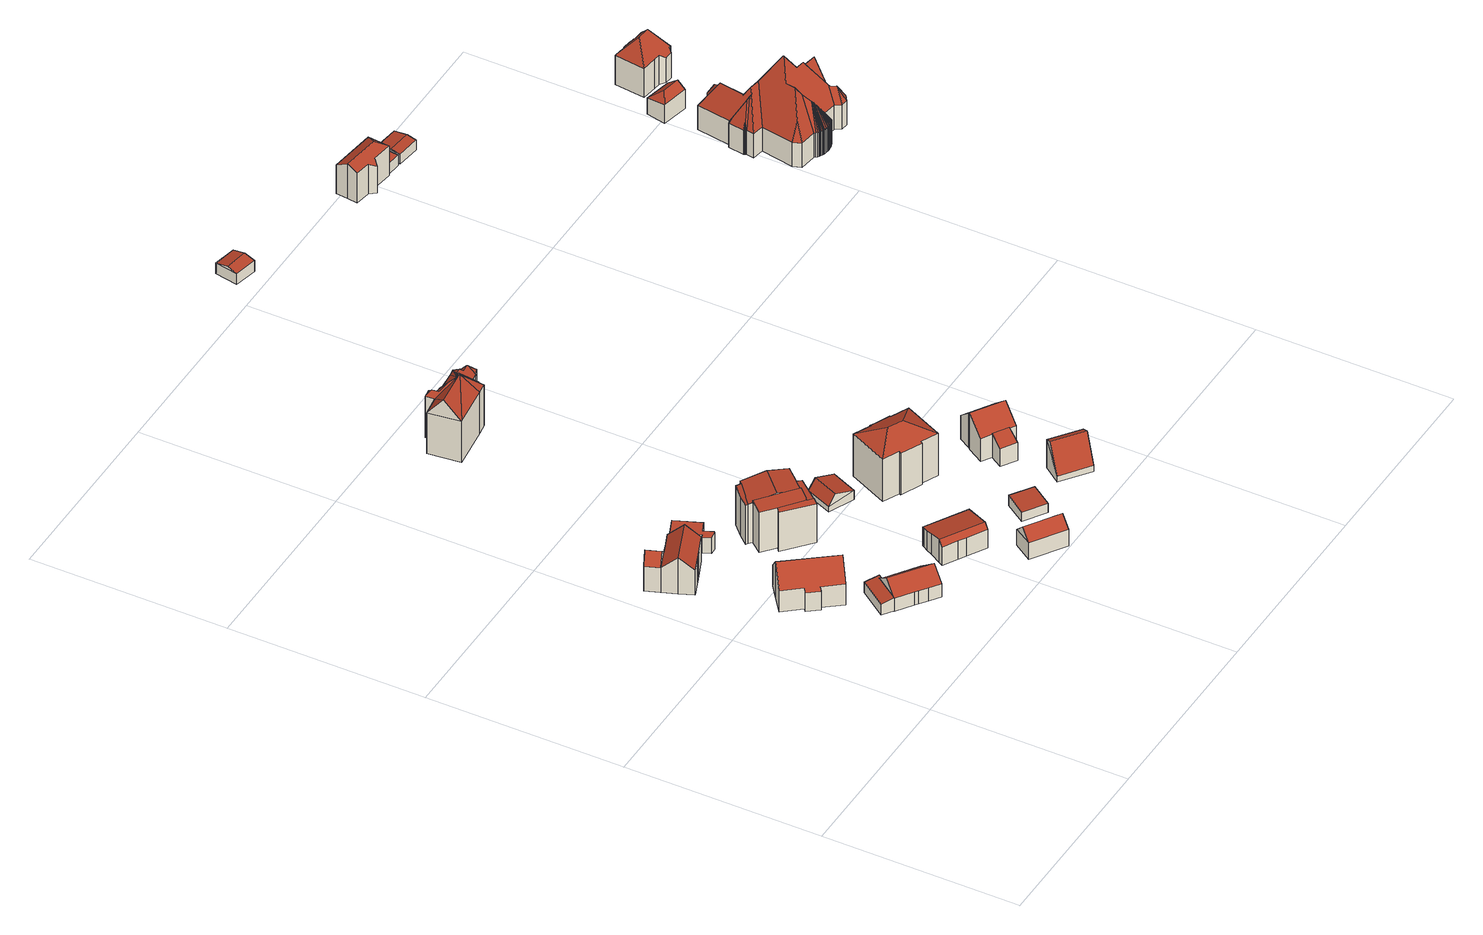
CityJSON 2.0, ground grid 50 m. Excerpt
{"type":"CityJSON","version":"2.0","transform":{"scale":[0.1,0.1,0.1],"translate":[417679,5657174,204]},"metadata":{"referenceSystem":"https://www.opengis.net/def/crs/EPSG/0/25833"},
"CityObjects":{
"building1":{"type":"Building","attributes":{"Gemeindeschluessel":14612000,"Geometrietyp2DReferenz":"3000","function":"31001_9998","roofType":"9999"},"children":["building1-1","building1-2"]},
"building1-1":{"type":"BuildingPart","attributes":{"Dachtyp_tdc":"tdcGableRoof","Dachneigung":40.43,"QualitaetDacherkennung":67,"Geometrietyp2DReferenz":"3000","measuredHeight":9.51,"roofType":"3100"},"parents":["building1"],"geometry":[{"type":"MultiSurface","lod":"2","boundaries":[[[0,1,2,3,4]],[[5,6,7,8,9]],[[6,0,4,7]],[[5,1,10]],[[0,6,11]],[[1,0,11,10]],[[6,5,10,11]],[[4,3,8,7]]],"semantics":{"surfaces":[{"type":"WallSurface"},{"type":"RoofSurface"},{"type":"GroundSurface"}],"values":[0,0,0,0,0,1,1,2]}}]},
"building1-2":{"type":"BuildingPart","attributes":{"Dachtyp_tdc":"tdcGableRoof","Dachneigung":40.13,"QualitaetDacherkennung":70,"Geometrietyp2DReferenz":"3000","measuredHeight":10.25,"roofType":"3100"},"parents":["building1"],"geometry":[{"type":"MultiSurface","lod":"2","boundaries":[[[12,13,14,15]],[[13,16,17,14]],[[16,18,19,17]],[[18,20,21,19]],[[20,22,23,21]],[[22,24,25,23]],[[24,26,27,25]],[[26,9,8,27]],[[2,12,15,3]],[[26,24,22,20,18,16]],[[16,13,12,2,9,26]],[[15,14,17,19,21,23,25,27,8,3]]],"semantics":{"surfaces":[{"type":"WallSurface"},{"type":"RoofSurface"},{"type":"GroundSurface"}],"values":[0,0,0,0,0,0,0,0,0,1,1,2]}}]},
"building2":{"type":"Building","attributes":{"Dachtyp_tdc":"tdcGableRoof","Gemeindeschluessel":14612000,"Dachneigung":44.92,"QualitaetDacherkennung":65,"Geometrietyp2DReferenz":"3000","measuredHeight":10.64,"function":"31001_9998","roofType":"3100"},"geometry":[{"type":"Solid","lod":"2","boundaries":[[[[28,29,30,31]],[[29,32,33,30]],[[32,34,35,33]],[[34,36,37,35]],[[36,38,39,37]],[[32,29,28,40,41,42,43,44]],[[44,45,46,47,38,36,34,32]],[[39,48,49,50,51,52,53,54,55,31,30,33,35,37]],[[38,47,48,39]],[[47,46,49,48]],[[46,45,50,49]],[[45,44,51,50]],[[44,43,52,51]],[[43,42,53,52]],[[42,41,54,53]],[[41,40,55,54]],[[40,28,31,55]]]],"semantics":{"surfaces":[{"type":"WallSurface"},{"type":"RoofSurface"},{"type":"GroundSurface"}],"values":[[0,0,0,0,0,1,1,2,0,0,0,0,0,0,0,0,0]]}}]},
"building3":{"type":"Building","attributes":{"Dachtyp_tdc":"tdcPolyFlatRoof","Gemeindeschluessel":14612000,"Dachneigung":10.87,"QualitaetDacherkennung":76,"Geometrietyp2DReferenz":"3000","measuredHeight":3.73,"function":"31001_9998","roofType":"2100"},"geometry":[{"type":"Solid","lod":"2","boundaries":[[[[56,57,58,59]],[[57,60,61,58]],[[60,62,63,61]],[[62,64,65,63]],[[64,66,67,65]],[[66,68,69,67]],[[68,70,71,69]],[[70,56,59,71]],[[70,68,66,64,62,60,57,56]],[[59,58,61,63,65,67,69,71]]]],"semantics":{"surfaces":[{"type":"WallSurface"},{"type":"RoofSurface"},{"type":"GroundSurface"}],"values":[[0,0,0,0,0,0,0,0,1,2]]}}]},
"building4":{"type":"Building","attributes":{"Dachtyp_tdc":"tdcFreeFormRoof","Gemeindeschluessel":14612000,"Dachneigung":37.99,"QualitaetDacherkennung":74,"Geometrietyp2DReferenz":"3000","measuredHeight":6.66,"function":"31001_9998","roofType":"5000"},"geometry":[{"type":"Solid","lod":"2","boundaries":[[[[72,73,74,75]],[[73,76,77,74]],[[76,78,79,77]],[[78,80,81,79]],[[80,82,83,81]],[[82,84,85,83]],[[84,86,87,85]],[[86,88,89,87]],[[88,72,75,89]],[[90,84,82,80,78,91]],[[88,86,90,91,76,73,72]],[[78,76,91]],[[86,84,90]],[[75,74,77,79,81,83,85,87,89]]]],"semantics":{"surfaces":[{"type":"WallSurface"},{"type":"RoofSurface"},{"type":"GroundSurface"}],"values":[[0,0,0,0,0,0,0,0,0,1,1,0,0,2]]}}]},
"building5":{"type":"Building","attributes":{"Dachtyp_tdc":"tdcPolyFlatRoof","Gemeindeschluessel":14612000,"Dachneigung":13.07,"QualitaetDacherkennung":52,"Geometrietyp2DReferenz":"3000","measuredHeight":5.4,"function":"31001_9998","roofType":"2100"},"geometry":[{"type":"Solid","lod":"2","boundaries":[[[[92,93,94,95]],[[93,96,97,94]],[[96,98,99,97]],[[96,93,92,100,101,102,103,104,105,106,107,98]],[[99,108,109,110,111,112,113,114,115,95,94,97]],[[98,107,108,99]],[[107,106,109,108]],[[106,105,110,109]],[[105,104,111,110]],[[104,103,112,111]],[[103,102,113,112]],[[102,101,114,113]],[[101,100,115,114]],[[100,92,95,115]]]],"semantics":{"surfaces":[{"type":"WallSurface"},{"type":"RoofSurface"},{"type":"GroundSurface"}],"values":[[0,0,0,1,2,0,0,0,0,0,0,0,0,0]]}}]},
"building6":{"type":"Building","attributes":{"Gemeindeschluessel":14612000,"Geometrietyp2DReferenz":"3000","function":"31001_9998","roofType":"9999"},"children":["building6-1","building6-2","building6-3","building6-4","building6-5"]},
"building6-1":{"type":"BuildingPart","attributes":{"Dachtyp_tdc":"tdcPolyFlatRoof","Dachneigung":10.77,"QualitaetDacherkennung":43,"Geometrietyp2DReferenz":"3000","measuredHeight":11.54,"roofType":"2100"},"parents":["building6"],"geometry":[{"type":"MultiSurface","lod":"2","boundaries":[[[116,117,118,119,120]],[[116,121,122,117]],[[121,123,124,122]],[[123,121,116,120,125,126,127,128]],[[129,130,118,117,122,124]]],"semantics":{"surfaces":[{"type":"WallSurface"},{"type":"RoofSurface"},{"type":"GroundSurface"}],"values":[0,0,0,1,2]}}]},
"building6-2":{"type":"BuildingPart","attributes":{"Dachtyp_tdc":"tdcGableRoof","Dachneigung":10.17,"QualitaetDacherkennung":61,"Geometrietyp2DReferenz":"3000","measuredHeight":12.5,"roofType":"3100"},"parents":["building6"],"geometry":[{"type":"MultiSurface","lod":"2","boundaries":[[[131,132,133,134]],[[132,135,136,133]],[[135,119,118,136]],[[137,138,139,140]],[[141,142,138,143,144,145,146]],[[147,120,148,146,145,149]],[[132,141,146,148,135]],[[135,148,120,119]],[[137,143,138]],[[131,142,141,132]],[[138,142,131]],[[134,133,136,118,130,140,139]]],"semantics":{"surfaces":[{"type":"WallSurface"},{"type":"RoofSurface"},{"type":"GroundSurface"}],"values":[0,0,0,0,1,1,0,0,0,0,0,2]}}]},
"building6-3":{"type":"BuildingPart","attributes":{"Dachtyp_tdc":"tdcPolyFlatRoof","Dachneigung":13.03,"QualitaetDacherkennung":34,"Geometrietyp2DReferenz":"3000","measuredHeight":11.51,"roofType":"2100"},"parents":["building6"],"geometry":[{"type":"MultiSurface","lod":"2","boundaries":[[[150,151,152,153]],[[154,155,156,124,123]],[[155,157,158,156]],[[157,150,153,158]],[[157,155,154,128,127,151,150]],[[153,152,129,124,156,158]]],"semantics":{"surfaces":[{"type":"WallSurface"},{"type":"RoofSurface"},{"type":"GroundSurface"}],"values":[0,0,0,0,1,2]}}]},
"building6-4":{"type":"BuildingPart","attributes":{"Dachtyp_tdc":"tdcPolyFlatRoof","Dachneigung":9.44,"QualitaetDacherkennung":64,"Geometrietyp2DReferenz":"3000","measuredHeight":12.13,"roofType":"2100"},"parents":["building6"],"geometry":[{"type":"MultiSurface","lod":"2","boundaries":[[[159,160,143,137,140,161]],[[151,159,161,152]],[[151,127,126,162,149,144,160,159]],[[161,140,130,129,152]]],"semantics":{"surfaces":[{"type":"WallSurface"},{"type":"RoofSurface"},{"type":"GroundSurface"}],"values":[0,0,1,2]}}]},
"building6-5":{"type":"BuildingPart","attributes":{"Dachtyp_tdc":"tdcPolyFlatRoof","Dachneigung":13.27,"QualitaetDacherkennung":30,"Geometrietyp2DReferenz":"3000","measuredHeight":11.5,"roofType":"2100"},"parents":["building6"],"geometry":[{"type":"MultiSurface","lod":"2","boundaries":[[[163,164,139,138]],[[163,165,166,164]],[[165,167,168,166]],[[167,169,131,134,168]],[[167,165,163,138,169]],[[134,139,164,166,168]]],"semantics":{"surfaces":[{"type":"WallSurface"},{"type":"RoofSurface"},{"type":"GroundSurface"}],"values":[0,0,0,0,1,2]}}]},
"building7":{"type":"Building","attributes":{"Dachtyp_tdc":"tdcFreeFormRoof","Gemeindeschluessel":14612000,"Dachneigung":50.02,"QualitaetDacherkennung":21,"Geometrietyp2DReferenz":"3000","measuredHeight":16.67,"function":"31001_9998","roofType":"5000"},"geometry":[{"type":"Solid","lod":"2","boundaries":[[[[170,171,172,173]],[[171,174,175,172]],[[174,176,177,175]],[[176,178,179,177]],[[178,180,181,179]],[[180,182,183,181]],[[182,184,185,183]],[[184,186,187,185]],[[186,188,189,187]],[[188,190,191,189]],[[190,192,193,191]],[[192,194,195,193]],[[194,196,197,195]],[[196,198,199,197]],[[198,200,201,199]],[[200,202,203,201]],[[202,204,205,203]],[[204,206,207,205]],[[206,208,209,207]],[[208,210,211,209]],[[210,212,213,211]],[[212,214,215,213]],[[214,170,173,215]],[[216,217,218,219,220,221,222,212,210]],[[223,184,224]],[[225,216,226]],[[224,225,227]],[[224,216,225]],[[184,216,224]],[[182,216,184]],[[216,182,180]],[[216,228,226]],[[210,228,216]],[[228,210,208]],[[206,226,228]],[[204,226,206]],[[226,204,202]],[[225,226,202,200]],[[227,225,200,198]],[[224,227,198,196]],[[229,230,231,223,224,196,194]],[[229,194,192]],[[232,230,229,192,190]],[[232,190,188]],[[231,230,232,188,186]],[[223,231,186,184]],[[217,216,180,178]],[[218,217,178,176]],[[219,218,176,174]],[[220,219,174,171]],[[221,220,171,170]],[[222,221,170,214]],[[222,214,212]],[[206,228,208]],[[173,172,175,177,179,181,183,185,187,189,191,193,195,197,199,201,203,205,207,209,211,213,215]]]],"semantics":{"surfaces":[{"type":"WallSurface"},{"type":"RoofSurface"},{"type":"GroundSurface"}],"values":[[0,0,0,0,0,0,0,0,0,0,0,0,0,0,0,0,0,0,0,0,0,0,0,1,1,1,1,1,1,1,1,1,1,1,1,1,1,1,1,1,1,1,1,1,1,1,1,1,1,1,1,1,1,0,2]]}}]},
"building8":{"type":"Building","attributes":{"Dachtyp_tdc":"tdcGableRoof","Gemeindeschluessel":14612000,"Dachneigung":10.35,"QualitaetDacherkennung":41,"Geometrietyp2DReferenz":"3000","measuredHeight":6.67,"function":"31001_9998","roofType":"3100"},"geometry":[{"type":"Solid","lod":"2","boundaries":[[[[233,234,235,236]],[[234,237,238,235]],[[237,239,240,238]],[[239,241,242,240]],[[241,243,244,242]],[[243,245,246,244]],[[245,247,248,246]],[[247,249,250,248]],[[249,251,252,250]],[[251,253,254,252]],[[253,255,256,254]],[[255,233,236,256]],[[251,249,247,245,243,241,239,237]],[[237,234,233,255,253,251]],[[236,235,238,240,242,244,246,248,250,252,254,256]]]],"semantics":{"surfaces":[{"type":"WallSurface"},{"type":"RoofSurface"},{"type":"GroundSurface"}],"values":[[0,0,0,0,0,0,0,0,0,0,0,0,1,1,2]]}}]},
"building9":{"type":"Building","attributes":{"Dachtyp_tdc":"tdcGableRoof","Gemeindeschluessel":14612000,"Dachneigung":15.97,"QualitaetDacherkennung":10,"Geometrietyp2DReferenz":"3000","measuredHeight":4.12,"function":"31001_9998","roofType":"3100"},"geometry":[{"type":"Solid","lod":"2","boundaries":[[[[257,258,259,260]],[[258,261,262,259]],[[261,263,264,262]],[[263,257,260,264]],[[261,258,265]],[[257,263,266]],[[258,257,266,265]],[[263,261,265,266]],[[260,259,262,264]]]],"semantics":{"surfaces":[{"type":"WallSurface"},{"type":"RoofSurface"},{"type":"GroundSurface"}],"values":[[0,0,0,0,0,0,1,1,2]]}}]},
"building10":{"type":"Building","attributes":{"Dachtyp_tdc":"tdcGableRoof","Gemeindeschluessel":14612000,"Dachneigung":43.29,"QualitaetDacherkennung":62,"Geometrietyp2DReferenz":"3000","measuredHeight":7.25,"function":"31001_9998","roofType":"3100"},"geometry":[{"type":"Solid","lod":"2","boundaries":[[[[267,268,269,270]],[[268,271,272,269]],[[271,273,274,272]],[[273,267,270,274]],[[271,268,275]],[[267,273,276]],[[268,267,276,275]],[[273,271,275,276]],[[270,269,272,274]]]],"semantics":{"surfaces":[{"type":"WallSurface"},{"type":"RoofSurface"},{"type":"GroundSurface"}],"values":[[0,0,0,0,0,0,1,1,2]]}}]},
"building11":{"type":"Building","attributes":{"Dachtyp_tdc":"tdcHipRoof","Gemeindeschluessel":14612000,"Dachneigung":27.92,"QualitaetDacherkennung":63,"Geometrietyp2DReferenz":"3000","measuredHeight":15,"function":"31001_9998","roofType":"3200"},"geometry":[{"type":"Solid","lod":"2","boundaries":[[[[277,278,279,280]],[[278,281,282,279]],[[281,283,284,282]],[[283,285,286,284]],[[285,287,288,286]],[[287,289,290,288]],[[289,291,292,290]],[[291,293,294,292]],[[293,295,296,294]],[[295,297,298,296]],[[297,299,300,298]],[[299,301,302,300]],[[301,303,304,302]],[[303,277,280,304]],[[299,297,305]],[[283,281,306]],[[297,295,293,291,289,287,285,283,306,305]],[[281,278,277,303,301,299,305,306]],[[280,279,282,284,286,288,290,292,294,296,298,300,302,304]]]],"semantics":{"surfaces":[{"type":"WallSurface"},{"type":"RoofSurface"},{"type":"GroundSurface"}],"values":[[0,0,0,0,0,0,0,0,0,0,0,0,0,0,1,1,1,1,2]]}}]},
"building12":{"type":"Building","attributes":{"Dachtyp_tdc":"tdcPolyFlatRoof","Gemeindeschluessel":14612000,"Dachneigung":3.2,"QualitaetDacherkennung":56,"Geometrietyp2DReferenz":"3000","measuredHeight":3.06,"function":"31001_9998","roofType":"2100"},"geometry":[{"type":"Solid","lod":"2","boundaries":[[[[307,308,309,310]],[[308,311,312,309]],[[311,313,314,312]],[[313,307,310,314]],[[313,311,308,307]],[[310,309,312,314]]]],"semantics":{"surfaces":[{"type":"WallSurface"},{"type":"RoofSurface"},{"type":"GroundSurface"}],"values":[[0,0,0,0,1,2]]}}]},
"building13":{"type":"Building","attributes":{"Dachtyp_tdc":"tdcGableRoof","Gemeindeschluessel":14612000,"Dachneigung":14.82,"QualitaetDacherkennung":76,"Geometrietyp2DReferenz":"3000","measuredHeight":3.86,"function":"31001_9998","roofType":"3100"},"geometry":[{"type":"Solid","lod":"2","boundaries":[[[[315,316,317,318]],[[316,319,320,317]],[[319,321,322,320]],[[321,315,318,322]],[[319,316,323]],[[315,321,324]],[[316,315,324,323]],[[321,319,323,324]],[[318,317,320,322]]]],"semantics":{"surfaces":[{"type":"WallSurface"},{"type":"RoofSurface"},{"type":"GroundSurface"}],"values":[[0,0,0,0,0,0,1,1,2]]}}]},
"building14":{"type":"Building","attributes":{"Dachtyp_tdc":"tdcGableRoof","Gemeindeschluessel":14612000,"Dachneigung":64.68,"QualitaetDacherkennung":17,"Geometrietyp2DReferenz":"3000","measuredHeight":9.07,"function":"31001_9998","roofType":"3100"},"geometry":[{"type":"Solid","lod":"2","boundaries":[[[[325,326,327,328]],[[326,329,330,327]],[[329,331,332,330]],[[331,325,328,332]],[[329,326,333]],[[325,331,334]],[[326,325,334,333]],[[331,329,333,334]],[[328,327,330,332]]]],"semantics":{"surfaces":[{"type":"WallSurface"},{"type":"RoofSurface"},{"type":"GroundSurface"}],"values":[[0,0,0,0,0,0,1,1,2]]}}]},
"building15":{"type":"Building","attributes":{"Gemeindeschluessel":14612000,"Geometrietyp2DReferenz":"3000","function":"31001_9998","roofType":"9999"},"children":["building15-1","building15-2"]},
"building15-1":{"type":"BuildingPart","attributes":{"Dachtyp_tdc":"tdcPolyFlatRoof","Dachneigung":26.16,"QualitaetDacherkennung":73,"Geometrietyp2DReferenz":"3000","measuredHeight":6.89,"roofType":"2100"},"parents":["building15"],"geometry":[{"type":"MultiSurface","lod":"2","boundaries":[[[335,336,337,338]],[[336,339,340,341,337]],[[342,335,338,343,344]],[[342,339,336,335]],[[338,337,341,343]]],"semantics":{"surfaces":[{"type":"WallSurface"},{"type":"RoofSurface"},{"type":"GroundSurface"}],"values":[0,0,0,1,2]}}]},
"building15-2":{"type":"BuildingPart","attributes":{"Dachtyp_tdc":"tdcGableRoof","Dachneigung":37.02,"QualitaetDacherkennung":78,"Geometrietyp2DReferenz":"3000","measuredHeight":10.39,"roofType":"3100"},"parents":["building15"],"geometry":[{"type":"MultiSurface","lod":"2","boundaries":[[[345,346,347,348]],[[346,349,350,347]],[[349,351,352,350]],[[351,344,343,352]],[[340,353,354,341]],[[353,355,356,354]],[[355,357,358,356]],[[357,359,360,358]],[[359,345,348,360]],[[355,353,340,344,351,349]],[[349,346,345,359,357,355]],[[348,347,350,352,343,341,354,356,358,360]]],"semantics":{"surfaces":[{"type":"WallSurface"},{"type":"RoofSurface"},{"type":"GroundSurface"}],"values":[0,0,0,0,0,0,0,0,0,1,1,2]}}]},
"building16":{"type":"Building","attributes":{"Dachtyp_tdc":"tdcHipAndGableRoof","Gemeindeschluessel":14612000,"Dachneigung":29.12,"QualitaetDacherkennung":73,"Geometrietyp2DReferenz":"3000","measuredHeight":10.04,"function":"31001_9998","roofType":"5000"},"geometry":[{"type":"Solid","lod":"2","boundaries":[[[[361,362,363,364]],[[362,365,366,363]],[[365,367,368,366]],[[367,369,370,368]],[[369,371,372,370]],[[371,373,374,372]],[[373,375,376,374]],[[375,377,378,376]],[[377,361,364,378]],[[373,371,369,379]],[[369,367,365,379]],[[365,362,361,377,375,373,379]],[[364,363,366,368,370,372,374,376,378]]]],"semantics":{"surfaces":[{"type":"WallSurface"},{"type":"RoofSurface"},{"type":"GroundSurface"}],"values":[[0,0,0,0,0,0,0,0,0,1,1,1,2]]}}]},
"building17":{"type":"Building","attributes":{"Dachtyp_tdc":"tdcPolyFlatRoof","Gemeindeschluessel":14612000,"Dachneigung":0,"QualitaetDacherkennung":71,"Geometrietyp2DReferenz":"3000","measuredHeight":2.99,"function":"31001_9998","roofType":"1000"},"geometry":[{"type":"Solid","lod":"2","boundaries":[[[[380,381,382,383]],[[381,384,385,382]],[[384,386,387,385]],[[386,380,383,387]],[[386,384,381,380]],[[383,382,385,387]]]],"semantics":{"surfaces":[{"type":"WallSurface"},{"type":"RoofSurface"},{"type":"GroundSurface"}],"values":[[0,0,0,0,1,2]]}}]},
"building18":{"type":"Building","attributes":{"Dachtyp_tdc":"tdcGableRoof","Gemeindeschluessel":14612000,"Dachneigung":10.57,"QualitaetDacherkennung":81,"Geometrietyp2DReferenz":"3000","measuredHeight":3.23,"function":"31001_9998","roofType":"3100"},"geometry":[{"type":"Solid","lod":"2","boundaries":[[[[388,389,390,391]],[[389,392,393,390]],[[392,394,395,393]],[[394,388,391,395]],[[392,389,396]],[[388,394,397]],[[389,388,397,396]],[[394,392,396,397]],[[391,390,393,395]]]],"semantics":{"surfaces":[{"type":"WallSurface"},{"type":"RoofSurface"},{"type":"GroundSurface"}],"values":[[0,0,0,0,0,0,1,1,2]]}}]},
"building19":{"type":"Building","attributes":{"Dachtyp_tdc":"tdcHipAndGableRoof","Gemeindeschluessel":14612000,"Dachneigung":37.44,"QualitaetDacherkennung":79,"Geometrietyp2DReferenz":"3000","measuredHeight":7.01,"function":"31001_9998","roofType":"5000"},"geometry":[{"type":"Solid","lod":"2","boundaries":[[[[398,399,400,401]],[[399,402,403,400]],[[402,404,405,403]],[[404,398,401,405]],[[402,399,406]],[[398,404,407]],[[399,398,407,406]],[[404,402,406,407]],[[401,400,403,405]]]],"semantics":{"surfaces":[{"type":"WallSurface"},{"type":"RoofSurface"},{"type":"GroundSurface"}],"values":[[0,0,0,0,1,0,1,1,2]]}}]},
"building20":{"type":"Building","attributes":{"Dachtyp_tdc":"tdcFreeFormRoof","Gemeindeschluessel":14612000,"Dachneigung":60.12,"QualitaetDacherkennung":8,"Geometrietyp2DReferenz":"3000","measuredHeight":21.6,"function":"31001_9998","roofType":"5000"},"geometry":[{"type":"Solid","lod":"2","boundaries":[[[[408,409,410,411]],[[409,412,413,410]],[[412,414,415,413]],[[414,416,417,415]],[[416,418,419,417]],[[418,420,421,419]],[[420,422,423,421]],[[422,424,425,423]],[[424,426,427,425]],[[426,428,429,427]],[[428,430,431,429]],[[430,432,433,431]],[[432,434,435,433]],[[434,436,437,435]],[[436,438,439,437]],[[438,440,441,439]],[[440,442,443,441]],[[442,444,445,443]],[[444,446,447,445]],[[446,448,449,447]],[[448,450,451,449]],[[450,452,453,451]],[[452,454,455,453]],[[454,456,457,455]],[[456,458,459,457]],[[458,460,461,459]],[[460,462,463,461]],[[462,464,465,463]],[[464,466,467,465]],[[466,468,469,467]],[[468,470,471,469]],[[470,472,473,471]],[[472,474,475,473]],[[474,476,477,475]],[[476,478,479,477]],[[478,480,481,479]],[[480,482,483,481]],[[482,484,485,483]],[[484,486,487,485]],[[486,488,489,487]],[[488,490,491,489]],[[490,492,493,491]],[[492,494,495,493]],[[494,496,497,495]],[[496,498,499,497]],[[498,500,501,499]],[[500,502,503,501]],[[502,504,505,503]],[[504,506,507,505]],[[506,508,509,507]],[[508,510,511,509]],[[512,513,514,515,412,409]],[[516,512,409,408]],[[516,408,517]],[[411,410,413,415,417,419,421,423,425,427,429,431,433,435,437,439,441,443,445,447,449,451,453,455,457,459,461,463,465,467,469,471,473,475,477,479,481,483,485,487,489,491,493,495,497,499,501,503,505,507,509,511,518,519,520,521,522,523,524]],[[510,525,518,511]],[[525,526,519,518]],[[526,527,520,519]],[[527,528,521,520]],[[528,529,522,521]],[[529,530,523,522]],[[530,517,524,523]],[[517,408,411,524]],[[513,512,516,517,530]],[[514,513,530,529]],[[531,532,515,514,529,528]],[[533,534,535,536,531,528,527]],[[537,533,527,526]],[[538,537,526,525]],[[539,538,525,510]],[[540,539,510,508]],[[541,542,540,508,506]],[[541,506,504]],[[543,542,541,504,502]],[[543,502,500]],[[544,545,546,547,548,549,534,533,537,538,539,540,542,543,500,498]],[[545,544,498,496]],[[546,545,496,494]],[[547,546,494,492]],[[548,547,492,490]],[[549,548,490,488]],[[549,488,486]],[[535,534,549,486,484]],[[536,535,484,482]],[[550,532,531,536,482,480]],[[551,552,553,554,555,550,480,478]],[[551,478,476]],[[556,552,551,476,474]],[[557,556,474,472]],[[558,557,472,470]],[[559,558,470,468]],[[560,559,468,466]],[[561,560,466,464]],[[562,561,464,462]],[[563,562,462,460]],[[564,563,460,458]],[[565,564,458,456]],[[566,565,456,454]],[[567,566,454,452]],[[568,567,452,450]],[[569,568,450,448]],[[570,569,448,446]],[[571,570,446,444]],[[572,571,444,442]],[[573,572,442,440]],[[573,440,438]],[[553,552,556,557,558,559,560,561,562,563,564,565,566,567,568,569,570,571,572,573,438,436]],[[574,575,576,554,553,436,434]],[[577,578,579,574,434,432]],[[577,432,430]],[[580,578,577,430,428]],[[580,428,426]],[[579,578,580,426,424]],[[581,575,574,579,424,422]],[[582,581,422,420]],[[582,420,418]],[[576,575,581,582,418,416]],[[555,554,576,416,414]],[[515,532,550,555,414,412]]]],"semantics":{"surfaces":[{"type":"WallSurface"},{"type":"RoofSurface"},{"type":"GroundSurface"}],"values":[[0,0,0,0,0,0,0,0,0,0,0,0,0,0,0,0,0,0,0,0,0,0,0,0,0,0,0,0,0,0,0,0,0,0,0,0,0,0,0,0,0,0,0,0,0,0,0,0,0,0,0,1,1,1,2,0,0,0,0,0,0,0,0,1,1,1,1,1,1,1,1,1,1,1,1,1,1,1,1,1,1,1,1,1,1,1,1,1,1,1,1,1,1,1,1,1,1,1,1,1,1,1,1,1,1,1,1,1,1,1,1,1,1,1,1,0,1,1,1]]}}]},
"building21":{"type":"Building","attributes":{"Dachtyp_tdc":"tdcHipRoof","Gemeindeschluessel":14612000,"Dachneigung":50.04,"QualitaetDacherkennung":59,"Geometrietyp2DReferenz":"3000","measuredHeight":12.99,"function":"31001_9998","roofType":"3200"},"geometry":[{"type":"Solid","lod":"2","boundaries":[[[[583,584,585,586]],[[584,587,588,585]],[[587,589,590,588]],[[589,591,592,590]],[[591,593,594,592]],[[593,595,596,594]],[[595,597,598,596]],[[597,599,600,598]],[[599,601,602,600]],[[601,603,604,602]],[[603,605,606,604]],[[605,607,608,606]],[[607,609,610,608]],[[609,611,612,610]],[[611,613,614,612]],[[613,615,616,614]],[[615,617,618,616]],[[617,583,586,618]],[[613,611,619]],[[591,589,620]],[[611,609,607,605,603,601,599,597,595,593,591,620,619]],[[589,587,584,583,617,615,613,619,620]],[[586,585,588,590,592,594,596,598,600,602,604,606,608,610,612,614,616,618]]]],"semantics":{"surfaces":[{"type":"WallSurface"},{"type":"RoofSurface"},{"type":"GroundSurface"}],"values":[[0,0,0,0,0,0,0,0,0,0,0,0,0,0,0,0,0,0,1,1,1,1,2]]}}]}
},
"vertices":[
[52,746,126],[67,709,126],[67,709,123],[67,709,53],[52,746,53],[17,689,124],[3,725,124],[3,725,53],[17,689,53],[17,689,123],[43,700,148],[29,736,148],
[95,720,123],[126,733,123],[126,733,53],[95,720,53],[140,696,156],[140,696,53],[154,662,124],[154,662,53],[105,642,124],[105,642,53],[88,635,124],[88,635,53],[45,618,124],[45,618,53],[31,653,156],[31,653,53],
[225,421,100],[262,373,100],[262,373,41],[225,421,41],[225,344,147],[225,344,41],[188,316,101],[188,316,41],[153,361,101],[153,361,41],[147,356,94],[147,356,41],[237,429,86],[219,453,85],[207,444,100],[170,491,100],[133,463,147],[96,434,101],[132,389,101],[126,384,94],[126,384,41],[132,389,41],[96,434,41],[133,463,41],[170,491,41],[207,444,41],[219,453,41],[237,429,41],
[291,288,55],[246,225,55],[246,225,18],[291,288,18],[220,244,48],[220,244,18],[270,314,48],[270,314,18],[280,307,51],[280,307,18],[298,294,55],[298,294,18],[300,293,55],[300,293,18],[294,285,55],[294,285,18],
[293,191,54],[287,196,54],[287,196,17],[293,191,17],[246,225,54],[246,225,17],[291,288,53],[291,288,17],[294,285,53],[294,285,17],[373,228,53],[373,228,17],[373,202,70],[373,202,17],[340,157,54],[340,157,17],[314,176,54],[314,176,17],[362,188,84],[268,256,84],
[199,654,109],[197,652,108],[197,652,60],[199,654,60],[181,651,105],[181,651,60],[173,671,105],[173,671,60],[189,678,109],[210,686,114],[183,753,114],[153,741,106],[135,733,102],[153,685,102],[172,694,106],[180,674,106],[180,674,60],[172,694,60],[153,685,60],[135,733,60],[153,741,60],[183,753,60],[210,686,60],[189,678,60],
[403,544,152],[403,544,40],[392,553,40],[392,553,153],[392,553,155],[390,528,152],[390,528,40],[358,489,152],[358,489,40],[370,528,155],[347,501,155],[345,499,155],[347,498,155],[345,499,40],[370,528,40],
[326,655,153],[333,662,153],[333,662,40],[326,655,40],[422,587,153],[422,587,40],[280,601,153],[272,608,153],[272,608,40],[280,601,40],[333,662,154],[326,655,154],[280,601,155],[308,578,161],[324,565,165],[381,621,165],[370,528,154],[422,587,155],[340,552,161],
[280,535,152],[290,544,155],[290,544,40],[280,535,40],[358,489,155],[352,482,153],[352,482,40],[348,477,151],[348,477,40],
[256,572,155],[280,601,161],[256,572,40],[370,528,161],
[267,612,152],[267,612,40],[287,635,151],[287,635,40],[316,664,152],[316,664,40],[326,655,155],
[119,1311,306],[125,1312,306],[125,1312,189],[119,1311,189],[130,1312,306],[130,1312,189],[135,1312,306],[135,1312,189],[140,1311,306],[140,1311,189],[145,1309,306],[145,1309,189],[187,1314,306],[187,1314,189],[204,1316,306],[204,1316,189],[206,1302,306],[206,1302,189],[211,1303,306],[211,1303,189],[226,1298,306],[226,1298,189],[231,1271,306],[231,1271,189],[215,1264,306],[215,1264,189],[194,1261,306],[194,1261,189],[196,1247,306],[196,1247,189],[190,1246,306],[190,1246,189],[192,1231,306],[192,1231,189],[164,1227,306],[164,1227,189],[57,1213,306],[57,1213,189],[46,1296,306],[46,1296,189],[97,1303,306],[97,1303,189],[94,1326,306],[94,1326,189],[117,1329,306],[117,1329,189],[140,1270,351],[131,1282,342],[130,1283,341],[129,1284,340],[128,1285,339],[110,1298,320],[107,1317,320],[181,1286,338],[164,1284,338],[152,1275,347],[145,1267,356],[158,1276,347],[51,1255,356],[210,1282,328],[209,1283,329],[189,1280,329],[210,1284,328],
[467,186,73],[432,206,73],[432,206,20],[467,186,20],[438,217,86],[438,217,20],[454,245,80],[454,245,20],[462,260,77],[462,260,20],[470,272,75],[470,272,20],[473,278,73],[473,278,20],[575,217,74],[575,217,20],[557,185,80],[557,185,20],[540,157,86],[540,157,20],[534,147,73],[534,147,20],[487,174,73],[487,174,20],
[423,488,83],[452,555,83],[452,555,68],[423,488,68],[518,526,94],[518,526,68],[489,460,94],[489,460,68],[470,547,110],[441,481,110],
[645,4,49],[562,59,49],[562,59,2],[645,4,2],[593,107,47],[593,107,2],[676,52,48],[676,52,2],[578,83,74],[661,28,74],
[548,375,191],[550,379,193],[550,379,72],[548,375,72],[509,398,193],[509,398,72],[555,498,193],[555,498,72],[599,477,193],[599,477,72],[600,481,191],[600,481,72],[615,474,191],[615,474,72],[632,466,191],[632,466,72],[650,458,191],[650,458,72],[648,454,193],[648,454,72],[693,434,193],[693,434,72],[647,334,193],[647,334,72],[604,353,193],[604,353,72],[602,350,191],[602,350,72],[619,407,222],[581,425,222],
[645,122,52],[680,174,55],[680,174,25],[645,122,25],[734,138,55],[734,138,25],[700,86,52],[700,86,25],
[257,1943,325],[316,1932,325],[316,1932,295],[257,1943,295],[305,1872,326],[305,1872,295],[246,1884,326],[246,1884,295],[310,1899,333],[251,1910,333],
[810,150,130],[881,96,130],[881,96,49],[810,150,49],[848,52,66],[848,52,49],[777,105,66],[777,105,49],[869,80,140],[798,134,140],
[777,205,123],[740,228,123],[740,228,72],[777,205,72],[759,259,141],[759,259,138],[759,259,72],[796,236,141],[796,236,72],[796,236,138],
[858,303,139],[840,274,170],[840,274,72],[858,303,72],[837,268,176],[837,268,72],[811,227,138],[811,227,72],[734,274,138],[734,274,72],[760,316,176],[760,316,72],[764,321,170],[764,321,72],[782,351,139],[782,351,72],
[683,1792,359],[643,1798,359],[643,1798,274],[683,1792,274],[647,1824,374],[647,1824,274],[651,1855,356],[651,1855,274],[769,1839,356],[769,1839,274],[761,1786,359],[761,1786,274],[761,1782,359],[761,1782,274],[708,1789,359],[708,1789,274],[695,1776,351],[695,1776,274],[742,1811,374],
[809,1833,303],[802,1781,303],[802,1781,273],[809,1833,273],[761,1786,303],[761,1786,273],[769,1839,303],[769,1839,273],
[872,1774,298],[812,1782,298],[812,1782,270],[872,1774,270],[820,1841,296],[820,1841,270],[879,1834,296],[879,1834,270],[815,1806,302],[875,1799,302],
[1271,1314,336],[1203,1329,336],[1203,1329,282],[1271,1314,282],[1213,1378,329],[1213,1378,282],[1281,1363,329],[1281,1363,282],[1230,1344,352],[1275,1335,352],
[1289,1258,345],[1296,1246,345],[1296,1246,276],[1289,1258,276],[1285,1181,345],[1285,1181,276],[1410,1160,345],[1410,1160,276],[1403,1117,345],[1403,1117,276],[1436,1112,345],[1436,1112,276],[1424,1040,345],[1424,1040,276],[1413,1042,345],[1413,1042,276],[1409,1015,345],[1409,1015,276],[1417,1003,345],[1417,1003,276],[1414,987,345],[1414,987,276],[1398,976,345],[1398,976,276],[1382,978,345],[1382,978,276],[1371,993,345],[1371,993,276],[1329,1000,345],[1329,1000,276],[1325,974,345],[1325,974,276],[1320,972,345],[1320,972,276],[1317,971,345],[1317,971,276],[1314,970,345],[1314,970,276],[1311,970,345],[1311,970,276],[1308,969,345],[1308,969,276],[1304,969,345],[1304,969,276],[1301,969,345],[1301,969,276],[1298,969,345],[1298,969,276],[1293,970,345],[1293,970,276],[1288,971,345],[1288,971,276],[1285,972,345],[1285,972,276],[1282,973,345],[1282,973,276],[1279,975,345],[1279,975,276],[1276,976,345],[1276,976,276],[1274,978,345],[1274,978,276],[1271,980,345],[1271,980,276],[1269,983,345],[1269,983,276],[1265,986,345],[1265,986,276],[1222,992,345],[1222,992,276],[1215,1013,345],[1215,1013,276],[1229,1097,345],[1229,1097,276],[1200,1102,345],[1200,1102,276],[1203,1122,345],[1203,1122,276],[1203,1123,345],[1203,1123,276],[1202,1123,345],[1202,1123,276],[1201,1124,345],[1201,1124,276],[1201,1125,345],[1201,1125,276],[1200,1126,345],[1200,1126,276],[1200,1127,345],[1200,1127,276],[1200,1128,345],[1200,1128,276],[1206,1167,345],[1206,1167,276],[1206,1168,345],[1206,1168,276],[1207,1168,345],[1207,1168,276],[1207,1169,345],[1207,1169,276],[1208,1169,345],[1208,1169,276],[1209,1169,345],[1209,1169,276],[1278,1243,374],[1268,1227,387],[1256,1218,405],[1245,1152,405],[1278,1244,373],[1275,1261,345],[1210,1170,276],[1211,1170,276],[1212,1170,276],[1213,1170,276],[1227,1258,276],[1262,1252,276],[1275,1261,276],[1210,1170,345],[1211,1170,345],[1212,1170,345],[1213,1170,345],[1227,1258,345],[1262,1252,345],[1246,1133,413],[1254,1139,425],[1212,1163,358],[1234,1139,402],[1242,1136,407],[1244,1133,412],[1212,1163,357],[1212,1163,356],[1211,1164,355],[1210,1165,354],[1209,1166,351],[1209,1165,352],[1208,1166,349],[1204,1129,353],[1206,1129,356],[1207,1129,358],[1208,1129,359],[1208,1129,360],[1209,1129,361],[1281,1135,425],[1241,1015,389],[1278,1042,445],[1282,1067,445],[1313,1089,492],[1313,1090,492],[1288,1029,424],[1294,1008,407],[1294,1007,407],[1295,1006,406],[1295,1005,405],[1296,1004,404],[1296,1003,403],[1297,1002,401],[1297,1001,400],[1299,999,397],[1301,996,393],[1302,995,391],[1303,993,387],[1305,991,384],[1307,989,379],[1310,986,374],[1313,983,368],[1317,980,360],[1385,1015,386],[1352,1061,456],[1330,1065,456],[1393,996,379],[1393,999,383],[1386,1010,383],[1396,998,379],[1384,1084,409],[1430,1076,409],
[1328,1393,354],[1315,1404,366],[1315,1404,283],[1328,1393,283],[1298,1406,366],[1298,1406,283],[1259,1411,365],[1259,1411,283],[1269,1489,366],[1269,1489,283],[1287,1487,366],[1287,1487,283],[1303,1485,365],[1303,1485,283],[1313,1492,355],[1313,1492,283],[1314,1492,356],[1314,1492,283],[1335,1489,356],[1335,1489,283],[1338,1483,363],[1338,1483,283],[1339,1481,365],[1339,1481,283],[1343,1480,365],[1343,1480,283],[1361,1478,365],[1361,1478,283],[1367,1477,365],[1367,1477,283],[1357,1398,365],[1357,1398,283],[1352,1399,365],[1352,1399,283],[1347,1391,355],[1347,1391,283],[1333,1442,413],[1300,1446,413]
]}
